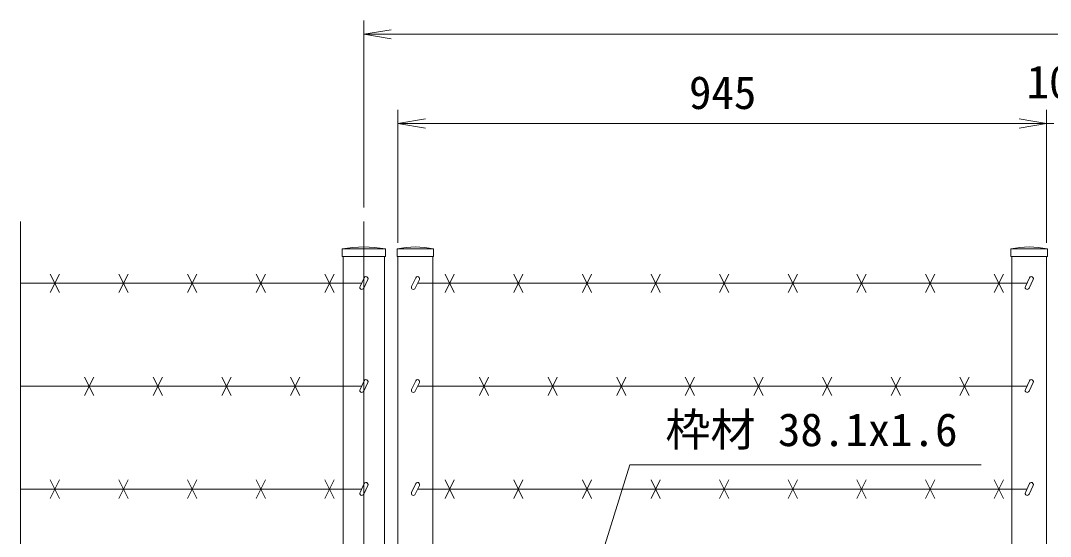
# Model space of a CAD drawing. Units: millimetres, scale not verified. Extents: x -4200 to 4200, y -2970 to 2970.
# Drawn here: x -16 to 1485, y 993 to 1744 of the extents above; entities that cross this region are included whole.
import ezdxf
from ezdxf.enums import TextEntityAlignment as Align

# ---------------------------------------------------------------- set-up
doc = ezdxf.new("R2010")
doc.units = ezdxf.units.MM
doc.header["$LTSCALE"] = 20
doc.linetypes.add('USER1', pattern=[50.8, 31.75, -6.35, 6.35, -6.35])
for name, color, linetype, lineweight in [('0-0_D-STR-TXT', 7, 'Continuous', 9), ('0-4_D-BMK', 2, 'USER1', 13), ('0-5_D-STR1', 1, 'Continuous', 18), ('0-8_D-STR3', 3, 'Continuous', 13), ('0-9_D-STR-DIM', 7, 'Continuous', 9), ('0-B_0', 7, 'Continuous', 9)]:
    doc.layers.add(name, color=color, linetype=linetype, lineweight=lineweight)
doc.styles.add('ＭＳ ゴシック', font='')
doc.styles.get('ＭＳ ゴシック').set_extended_font_data('MS Gothic')

# ---------------------------------------------------------------- blocks, each defined once
blk = doc.blocks.new('_Open')
at = {"layer": '0-B_0'}
blk.add_line((-20, 3.33), (0, 0), dxfattribs=at)
blk.add_lwpolyline([(-20, -3.33), (0, 0), (-20, 0)], dxfattribs=at)

msp = doc.modelspace()

# ---------------------------------------------------------------- linework, layer by layer
at = {"layer": '0-0_D-STR-TXT'}
msp.add_lwpolyline([(1383.78, 1097.04), (871.72, 1097.04), (826.36, 950.08)], dxfattribs=at)
at = {"layer": '0-4_D-BMK'}
msp.add_line((484.22, 1451.52), (484.22, -868.63), dxfattribs=at)
at = {"layer": '0-5_D-STR1'}
for p, q in [((515.67, 1411.37), (452.77, 1411.37)), ((452.77, 1411.37), (452.77, 1400.37)), ((515.67, 1400.37), (515.67, 1411.37)), ((585.97, 1411.37), (532.77, 1411.37)), ((532.77, 1411.37), (532.77, 1400.37)), ((585.97, 1400.37), (585.97, 1411.37)), ((1426.97, 1411.37), (1480.17, 1411.37)), ((1426.97, 1400.37), (1426.97, 1411.37)), ((1480.17, 1411.37), (1480.17, 1400.37)), ((515.67, 1400.37), (452.77, 1400.37)), ((453.97, 1400.37), (453.97, 964.37)), ((514.47, 1400.37), (514.47, 964.37)), ((585.97, 1400.37), (532.77, 1400.37)), ((533.97, 1400.37), (533.97, 964.37)), ((584.77, 1400.37), (584.77, 964.37)), ((1426.97, 1400.37), (1480.17, 1400.37)), ((1428.17, 1400.37), (1428.17, 964.37)), ((1478.97, 1400.37), (1478.97, 964.37))]:
    msp.add_line(p, q, dxfattribs=at)
for centre, radius, start, end in [((484.22, 1248.02), 166.35, 79.10214, 100.89786), ((559.37, 1294.94), 119.43, 77.13052, 102.86948), ((1453.57, 1294.94), 119.43, 77.13052, 102.86948)]:
    msp.add_arc(centre, radius, start, end, dxfattribs=at)
at = {"layer": '0-8_D-STR3'}
for p, q in [((40.92, 1374.78), (27.51, 1347.95)), ((40.92, 1347.95), (27.51, 1374.78)), ((140.92, 1374.78), (127.51, 1347.95)), ((140.92, 1347.95), (127.51, 1374.78)), ((240.92, 1374.78), (227.51, 1347.95)), ((240.92, 1347.95), (227.51, 1374.78)), ((340.92, 1374.78), (327.51, 1347.95)), ((340.92, 1347.95), (327.51, 1374.78)), ((440.92, 1374.78), (427.51, 1347.95)), ((440.92, 1347.95), (427.51, 1374.78)), ((484.65, 1369.4), (478.7, 1356.64)), ((490.09, 1366.86), (484.14, 1354.1)), ((559.8, 1369.4), (553.85, 1356.64)), ((565.24, 1366.86), (559.29, 1354.1)), ((602.66, 1374.78), (616.07, 1347.95)), ((602.66, 1347.95), (616.07, 1374.78)), ((702.66, 1374.78), (716.07, 1347.95)), ((702.66, 1347.95), (716.07, 1374.78)), ((802.66, 1374.78), (816.07, 1347.95)), ((802.66, 1347.95), (816.07, 1374.78)), ((902.66, 1374.78), (916.07, 1347.95)), ((902.66, 1347.95), (916.07, 1374.78)), ((1002.66, 1374.78), (1016.07, 1347.95)), ((1002.66, 1347.95), (1016.07, 1374.78)), ((1102.66, 1374.78), (1116.07, 1347.95)), ((1102.66, 1347.95), (1116.07, 1374.78)), ((1202.66, 1374.78), (1216.07, 1347.95)), ((1202.66, 1347.95), (1216.07, 1374.78)), ((1302.66, 1374.78), (1316.07, 1347.95)), ((1302.66, 1347.95), (1316.07, 1374.78)), ((1402.66, 1374.78), (1416.07, 1347.95)), ((1402.66, 1347.95), (1416.07, 1374.78)), ((1454, 1369.4), (1448.05, 1356.64)), ((1459.44, 1366.86), (1453.49, 1354.1)), ((-15.78, 1361.37), (480.91, 1361.37)), ((1450.26, 1361.37), (562.68, 1361.37)), ((90.92, 1224.78), (77.51, 1197.95)), ((90.92, 1197.95), (77.51, 1224.78)), ((190.92, 1224.78), (177.51, 1197.95)), ((190.92, 1197.95), (177.51, 1224.78)), ((290.92, 1224.78), (277.51, 1197.95)), ((290.92, 1197.95), (277.51, 1224.78)), ((390.92, 1224.78), (377.51, 1197.95)), ((390.92, 1197.95), (377.51, 1224.78)), ((484.65, 1219.4), (478.7, 1206.64)), ((490.09, 1216.86), (484.14, 1204.1)), ((559.8, 1219.4), (553.85, 1206.64)), ((565.24, 1216.86), (559.29, 1204.1)), ((652.66, 1224.78), (666.07, 1197.95)), ((652.66, 1197.95), (666.07, 1224.78)), ((752.66, 1224.78), (766.07, 1197.95)), ((752.66, 1197.95), (766.07, 1224.78)), ((852.66, 1224.78), (866.07, 1197.95)), ((852.66, 1197.95), (866.07, 1224.78)), ((952.66, 1224.78), (966.07, 1197.95)), ((952.66, 1197.95), (966.07, 1224.78)), ((1052.66, 1224.78), (1066.07, 1197.95)), ((1052.66, 1197.95), (1066.07, 1224.78)), ((1152.66, 1224.78), (1166.07, 1197.95)), ((1152.66, 1197.95), (1166.07, 1224.78)), ((1252.66, 1224.78), (1266.07, 1197.95)), ((1252.66, 1197.95), (1266.07, 1224.78)), ((1352.66, 1224.78), (1366.07, 1197.95)), ((1352.66, 1197.95), (1366.07, 1224.78)), ((1454, 1219.4), (1448.05, 1206.64)), ((1459.44, 1216.86), (1453.49, 1204.1)), ((-15.78, 1211.37), (480.91, 1211.37)), ((1450.26, 1211.37), (562.68, 1211.37)), ((40.92, 1074.78), (27.51, 1047.95)), ((40.92, 1047.95), (27.51, 1074.78)), ((140.92, 1074.78), (127.51, 1047.95)), ((140.92, 1047.95), (127.51, 1074.78)), ((240.92, 1074.78), (227.51, 1047.95)), ((240.92, 1047.95), (227.51, 1074.78)), ((340.92, 1074.78), (327.51, 1047.95)), ((340.92, 1047.95), (327.51, 1074.78)), ((440.92, 1074.78), (427.51, 1047.95)), ((440.92, 1047.95), (427.51, 1074.78)), ((484.65, 1069.4), (478.7, 1056.64)), ((490.09, 1066.86), (484.14, 1054.1)), ((559.8, 1069.4), (553.85, 1056.64)), ((565.24, 1066.86), (559.29, 1054.1)), ((602.66, 1074.78), (616.07, 1047.95)), ((602.66, 1047.95), (616.07, 1074.78)), ((702.66, 1074.78), (716.07, 1047.95)), ((702.66, 1047.95), (716.07, 1074.78)), ((802.66, 1074.78), (816.07, 1047.95)), ((802.66, 1047.95), (816.07, 1074.78)), ((902.66, 1074.78), (916.07, 1047.95)), ((902.66, 1047.95), (916.07, 1074.78)), ((1002.66, 1074.78), (1016.07, 1047.95)), ((1002.66, 1047.95), (1016.07, 1074.78)), ((1102.66, 1074.78), (1116.07, 1047.95)), ((1102.66, 1047.95), (1116.07, 1074.78)), ((1202.66, 1074.78), (1216.07, 1047.95)), ((1202.66, 1047.95), (1216.07, 1074.78)), ((1302.66, 1074.78), (1316.07, 1047.95)), ((1302.66, 1047.95), (1316.07, 1074.78)), ((1402.66, 1074.78), (1416.07, 1047.95)), ((1402.66, 1047.95), (1416.07, 1074.78)), ((1454, 1069.4), (1448.05, 1056.64)), ((1459.44, 1066.86), (1453.49, 1054.1)), ((-15.78, 1061.37), (480.91, 1061.37)), ((1450.26, 1061.37), (562.68, 1061.37))]:
    msp.add_line(p, q, dxfattribs=at)
for centre, start, end in [((487.37, 1368.13), 334.99524, 154.99707), ((562.52, 1368.13), 334.99524, 154.99707), ((1456.72, 1368.13), 334.99524, 154.99707), ((481.42, 1355.37), 154.99707, 334.99524), ((556.57, 1355.37), 154.99707, 334.99524), ((1450.77, 1355.37), 154.99707, 334.99524), ((487.37, 1218.13), 334.99524, 154.99707), ((562.52, 1218.13), 334.99524, 154.99707), ((1456.72, 1218.13), 334.99524, 154.99707), ((481.42, 1205.37), 154.99707, 334.99524), ((556.57, 1205.37), 154.99707, 334.99524), ((1450.77, 1205.37), 154.99707, 334.99524), ((487.37, 1068.13), 334.99524, 154.99707), ((562.52, 1068.13), 334.99524, 154.99707), ((1456.72, 1068.13), 334.99524, 154.99707), ((481.42, 1055.37), 154.99707, 334.99524), ((556.57, 1055.37), 154.99707, 334.99524), ((1450.77, 1055.37), 154.99707, 334.99524)]:
    msp.add_arc(centre, 3, start, end, dxfattribs=at)
at = {"layer": '0-9_D-STR-DIM'}
for p, q in [((484.22, 1471.52), (484.22, 1744.03)), ((524.22, 1724.03), (2444.22, 1724.03)), ((533.97, 1420.37), (533.97, 1614.03)), ((1478.97, 1420.37), (1478.97, 1614.03)), ((1478.97, 1420.37), (1478.97, 1614.03)), ((573.97, 1594.03), (1438.97, 1594.03)), ((1438.97, 1594.03), (1398.97, 1594.03)), ((1478.97, 1594.03), (1489.47, 1594.03)), ((-15.78, 1451.52), (-15.78, 215.59))]:
    msp.add_line(p, q, dxfattribs=at)

# ---------------------------------------------------------------- block references
at = {"layer": '0-9_D-STR-DIM', "xscale": 2, "yscale": 2, "rotation": 180}
for p in [(484.22, 1724.03), (533.97, 1594.03)]:
    msp.add_blockref('_Open', p, dxfattribs=at)
at = {"layer": '0-9_D-STR-DIM', "xscale": 2, "yscale": 2}
msp.add_blockref('_Open', (1478.97, 1594.03), dxfattribs=at)
msp.add_blockref('_Open', (1478.97, 1594.03), dxfattribs=at)

# ---------------------------------------------------------------- texts
at = {"layer": '0-0_D-STR-TXT', "style": 'ＭＳ ゴシック'}
msp.add_text('枠材 38.1x1.6', height=48.09, dxfattribs=at).set_placement((923.66, 1109.63), align=Align.BOTTOM_LEFT)
at = {"layer": '0-9_D-STR-DIM', "style": 'ＭＳ ゴシック'}
for s, p in [('10', (1449.82, 1616.19)), ('945', (957.99, 1600.78))]:
    msp.add_text(s, height=48.09, dxfattribs=at).set_placement(p, align=Align.BOTTOM_LEFT)

doc.saveas('drawing.dxf')
